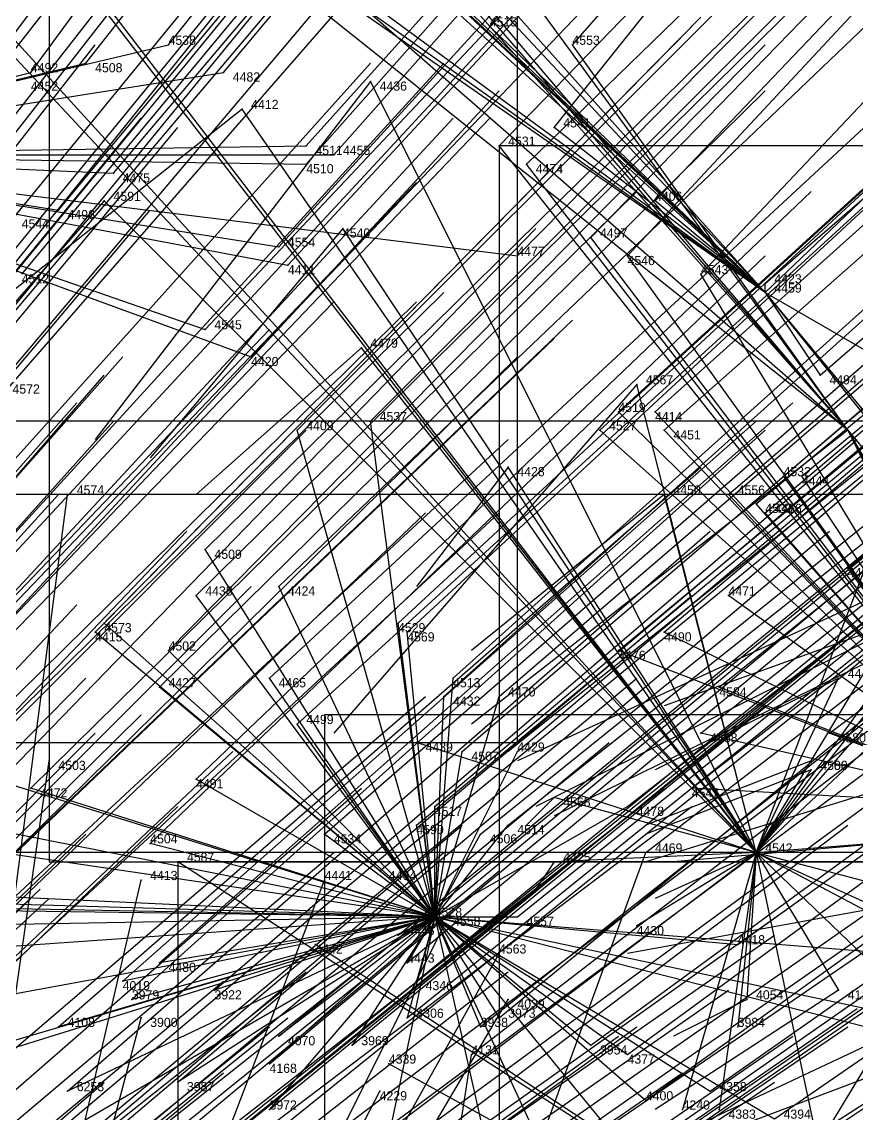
# Model space of a CAD drawing. Extents: x -0.5 to 0.59, y -0.5 to 0.59.
# Drawn here: x 0.276 to 0.367, y 0.2415 to 0.3605 of the extents above; entities that cross this region are included whole.
import ezdxf

# ---------------------------------------------------------------- set-up
doc = ezdxf.new("R2010")
doc.units = 0
for name, color, linetype in [('Clients', 3, 'CONTINUOUS'), ('Facilities', 3, 'CONTINUOUS'), ('Facilities_lines', 3, 'CONTINUOUS'), ('Min_max_boxes', 1, 'CONTINUOUS'), ('Normals', 1, 'CONTINUOUS'), ('Source_points', 5, 'CONTINUOUS'), ('Text', 3, 'CONTINUOUS')]:
    doc.layers.add(name, color=color, linetype=linetype)

msp = doc.modelspace()

# ---------------------------------------------------------------- linework, layer by layer
at = {"layer": 'Clients', "color": 5}
for p in [(0.327, 0.36, -1.25), (0.292, 0.358, -1.155), (0.336, 0.358, -1.227), (0.283, 0.356, -1.136), (0.277, 0.355, -1.126), (0.298, 0.355, -1.159), (0.314, 0.354, -1.25), (0.3, 0.351, -1.25), (0.334, 0.349, -1.25), (0.307, 0.347, -1.158), (0.328, 0.347, -1.195), (0.31, 0.346, -1.162), (0.286, 0.344, -1.119), (0.307, 0.345, -1.153), (0.331, 0.345, -1.195), (0.285, 0.341, -1.25), (0.345, 0.341, -1.25), (0.28, 0.34, -1.102), (0.311, 0.338, -1.25), (0.338, 0.337, -1.194), (0.304, 0.336, -1.134), (0.33, 0.335, -1.176), (0.342, 0.335, -1.196), (0.305, 0.334, -1.13), (0.35, 0.333, -1.208), (0.357, 0.332, -1.25), (0.296, 0.327, -1.104), (0.313, 0.325, -1.25), (0.301, 0.324, -1.105), (0.363, 0.322, -1.25), (0.343, 0.321, -1.25), (0.341, 0.318, -1.165), (0.345, 0.318, -1.172), (0.314, 0.317, -1.116), (0.306, 0.316, -1.101), (0.339, 0.316, -1.16), (0.346, 0.316, -1.171), (0.329, 0.312, -1.25), (0.359, 0.311, -1.188), (0.361, 0.311, -1.191), (0.281, 0.309, -1.25), (0.346, 0.309, -1.25), (0.353, 0.309, -1.174), (0.356, 0.308, -1.177), (0.357, 0.307, -1.178), (0.296, 0.303, -1.059), (0.366, 0.301, -1.184), (0.304, 0.299, -1.066), (0.295, 0.298, -1.049), (0.353, 0.298, -1.156), (0.284, 0.294, -1.022), (0.285, 0.295, -1.025), (0.317, 0.295, -1.082), (0.318, 0.294, -1.081), (0.346, 0.294, -1.135), (0.292, 0.292, -1.032), (0.341, 0.292, -1.121), (0.291, 0.288, -1.024), (0.303, 0.289, -1.046), (0.323, 0.289, -1.083), (0.352, 0.288, -1.136), (0.365, 0.289, -1.25), (0.322, 0.287, -1.078), (0.328, 0.287, -1.091), (0.306, 0.284, -1.045), (0.35, 0.283, -1.126), (0.364, 0.283, -1.153), (0.319, 0.282, -1.25), (0.324, 0.281, -1.071), (0.33, 0.281, -1.084), (0.279, 0.28, -1.25), (0.362, 0.28, -1.25), (0.362, 0.279, -1.25), (0.295, 0.278, -1.012), (0.277, 0.277, -0.979), (0.349, 0.277, -1.113), (0.321, 0.275, -1.055), (0.334, 0.276, -1.25), (0.342, 0.275, -1.097), (0.319, 0.273, -1.049), (0.329, 0.273, -1.069), (0.309, 0.272, -1.029), (0.326, 0.272, -1.061), (0.29, 0.271, -0.992), (0.293, 0.269, -1.25), (0.334, 0.269, -1.25), (0.344, 0.27, -1.094), (0.315, 0.268, -1.033), (0.289, 0.267, -1.25), (0.309, 0.267, -1.25), (0.33, 0.263, -1.055), (0.322, 0.262, -1.25), (0.343, 0.262, -1.25), (0.317, 0.261, -1.028), (0.308, 0.26, -1.25), (0.354, 0.26, -1.099), (0.328, 0.259, -1.25), (0.291, 0.258, -0.972), (0.318, 0.258, -1.024), (0.287, 0.256, -0.961), (0.319, 0.256, -1.022), (0.297, 0.255, -0.978), (0.365, 0.255, -1.25), (0.288, 0.254, -0.96), (0.329, 0.254, -1.25), (0.355, 0.254, -1.25), (0.289, 0.252, -1.25), (0.318, 0.252, -1.015), (0.328, 0.252, -1.035), (0.28, 0.251, -0.941), (0.304, 0.25, -0.984), (0.326, 0.251, -1.028), (0.354, 0.251, -1.25), (0.312, 0.249, -0.999), (0.338, 0.249, -1.05), (0.325, 0.248, -1.022), (0.342, 0.248, -1.055), (0.303, 0.247, -0.977), (0.316, 0.247, -1.25), (0.281, 0.244, -0.931), (0.293, 0.245, -0.955), (0.315, 0.244, -1.25), (0.351, 0.244, -1.07), (0.344, 0.243, -1.053), (0.303, 0.242, -0.97), (0.348, 0.242, -1.25), (0.352, 0.242, -1.25)]:
    msp.add_point(p, dxfattribs=at)
at = {"layer": 'Facilities', "color": 3}
for p in [(0.357, 0.331, -1.218), (0.366, 0.316, -1.25), (0.356, 0.27, -1.25), (0.321, 0.263, -1.037)]:
    msp.add_point(p, dxfattribs=at)
at = {"layer": 'Facilities_lines', "color": 3}
for p, q in [((0.366, 0.316, -1.25), (0.256, 0.412, -1.25)), ((0.366, 0.316, -1.25), (0.288, 0.404, -1.241)), ((0.357, 0.331, -1.218), (0.28, 0.403, -1.25)), ((0.357, 0.331, -1.218), (0.279, 0.402, -1.223)), ((0.356, 0.27, -1.25), (0.241, 0.396, -1.25)), ((0.356, 0.27, -1.25), (0.261, 0.394, -1.25)), ((0.366, 0.316, -1.25), (0.272, 0.391, -1.25)), ((0.356, 0.27, -1.25), (0.246, 0.388, -1.25)), ((0.357, 0.331, -1.218), (0.297, 0.388, -1.25)), ((0.357, 0.331, -1.218), (0.307, 0.378, -1.217)), ((0.357, 0.331, -1.218), (0.315, 0.378, -1.25)), ((0.357, 0.331, -1.218), (0.308, 0.377, -1.25)), ((0.357, 0.331, -1.218), (0.295, 0.375, -1.193)), ((0.366, 0.316, -1.25), (0.314, 0.376, -1.224)), ((0.357, 0.331, -1.218), (0.298, 0.372, -1.25)), ((0.366, 0.316, -1.25), (0.321, 0.369, -1.223)), ((0.366, 0.316, -1.25), (0.328, 0.368, -1.233)), ((0.356, 0.27, -1.25), (0.281, 0.367, -1.25)), ((0.357, 0.331, -1.218), (0.312, 0.364, -1.198)), ((0.357, 0.331, -1.218), (0.328, 0.362, -1.25)), ((0.357, 0.331, -1.218), (0.327, 0.36, -1.25)), ((0.241, 0.346, -1.054), (0.292, 0.358, -1.155)), ((0.366, 0.316, -1.25), (0.336, 0.358, -1.227)), ((0.241, 0.346, -1.054), (0.283, 0.356, -1.136)), ((0.241, 0.346, -1.054), (0.298, 0.355, -1.159)), ((0.241, 0.346, -1.054), (0.277, 0.355, -1.126)), ((0.356, 0.27, -1.25), (0.314, 0.354, -1.25)), ((0.356, 0.27, -1.25), (0.3, 0.351, -1.25)), ((0.357, 0.331, -1.218), (0.334, 0.349, -1.25)), ((0.241, 0.346, -1.054), (0.307, 0.347, -1.158)), ((0.385, 0.275, -1.183), (0.328, 0.347, -1.195)), ((0.241, 0.346, -1.054), (0.305, 0.334, -1.13)), ((0.241, 0.346, -1.054), (0.301, 0.324, -1.105)), ((0.241, 0.346, -1.054), (0.31, 0.346, -1.162)), ((0.241, 0.346, -1.054), (0.286, 0.344, -1.119)), ((0.241, 0.346, -1.054), (0.33, 0.335, -1.176)), ((0.241, 0.346, -1.054), (0.28, 0.34, -1.102)), ((0.241, 0.346, -1.054), (0.307, 0.345, -1.153)), ((0.241, 0.346, -1.054), (0.296, 0.327, -1.104)), ((0.241, 0.346, -1.054), (0.304, 0.336, -1.134)), ((0.385, 0.275, -1.183), (0.331, 0.345, -1.195)), ((0.356, 0.27, -1.25), (0.285, 0.341, -1.25)), ((0.357, 0.331, -1.218), (0.345, 0.341, -1.25)), ((0.356, 0.27, -1.25), (0.311, 0.338, -1.25)), ((0.385, 0.275, -1.183), (0.338, 0.337, -1.194)), ((0.385, 0.275, -1.183), (0.342, 0.335, -1.196)), ((0.385, 0.275, -1.183), (0.35, 0.333, -1.208)), ((0.357, 0.331, -1.218), (0.357, 0.332, -1.25)), ((0.357, 0.331, -1.218), (0.383, 0.316, -1.243)), ((0.357, 0.331, -1.218), (0.363, 0.322, -1.25)), ((0.357, 0.331, -1.218), (0.407, 0.269, -1.22)), ((0.357, 0.331, -1.218), (0.406, 0.272, -1.221)), ((0.356, 0.27, -1.25), (0.313, 0.325, -1.25)), ((0.356, 0.27, -1.25), (0.343, 0.321, -1.25)), ((0.385, 0.275, -1.183), (0.341, 0.318, -1.165)), ((0.385, 0.275, -1.183), (0.345, 0.318, -1.172)), ((0.321, 0.263, -1.037), (0.314, 0.317, -1.116)), ((0.356, 0.27, -1.25), (0.374, 0.317, -1.25)), ((0.321, 0.263, -1.037), (0.306, 0.316, -1.101)), ((0.385, 0.275, -1.183), (0.339, 0.316, -1.16)), ((0.385, 0.275, -1.183), (0.346, 0.316, -1.171)), ((0.366, 0.316, -1.25), (0.442, 0.224, -1.238)), ((0.366, 0.316, -1.25), (0.432, 0.183, -1.25)), ((0.366, 0.316, -1.25), (0.437, 0.193, -1.25)), ((0.366, 0.316, -1.25), (0.437, 0.183, -1.25)), ((0.356, 0.27, -1.25), (0.39, 0.313, -1.25)), ((0.356, 0.27, -1.25), (0.329, 0.312, -1.25)), ((0.385, 0.275, -1.183), (0.359, 0.311, -1.188)), ((0.385, 0.275, -1.183), (0.361, 0.311, -1.191)), ((0.258, 0.134, -1.25), (0.281, 0.309, -1.25)), ((0.356, 0.27, -1.25), (0.346, 0.309, -1.25)), ((0.385, 0.275, -1.183), (0.353, 0.309, -1.174)), ((0.385, 0.275, -1.183), (0.356, 0.308, -1.177)), ((0.385, 0.275, -1.183), (0.357, 0.307, -1.178)), ((0.321, 0.263, -1.037), (0.296, 0.303, -1.059)), ((0.356, 0.27, -1.25), (0.38, 0.303, -1.25)), ((0.356, 0.27, -1.25), (0.389, 0.301, -1.25)), ((0.356, 0.27, -1.25), (0.382, 0.3, -1.25)), ((0.385, 0.275, -1.183), (0.366, 0.301, -1.184)), ((0.321, 0.263, -1.037), (0.304, 0.299, -1.066)), ((0.321, 0.263, -1.037), (0.295, 0.298, -1.049)), ((0.385, 0.275, -1.183), (0.353, 0.298, -1.156)), ((0.321, 0.263, -1.037), (0.284, 0.294, -1.022)), ((0.321, 0.263, -1.037), (0.285, 0.295, -1.025)), ((0.321, 0.263, -1.037), (0.317, 0.295, -1.082)), ((0.321, 0.263, -1.037), (0.318, 0.294, -1.081)), ((0.385, 0.275, -1.183), (0.346, 0.294, -1.135)), ((0.356, 0.27, -1.25), (0.371, 0.295, -1.25)), ((0.321, 0.263, -1.037), (0.292, 0.292, -1.032)), ((0.385, 0.275, -1.183), (0.341, 0.292, -1.121)), ((0.321, 0.263, -1.037), (0.291, 0.288, -1.024)), ((0.321, 0.263, -1.037), (0.303, 0.289, -1.046)), ((0.321, 0.263, -1.037), (0.323, 0.289, -1.083)), ((0.385, 0.275, -1.183), (0.352, 0.288, -1.136)), ((0.356, 0.27, -1.25), (0.365, 0.289, -1.25)), ((0.321, 0.263, -1.037), (0.322, 0.287, -1.078)), ((0.321, 0.263, -1.037), (0.328, 0.287, -1.091)), ((0.321, 0.263, -1.037), (0.306, 0.284, -1.045)), ((0.385, 0.275, -1.183), (0.35, 0.283, -1.126)), ((0.385, 0.275, -1.183), (0.364, 0.283, -1.153)), ((0.321, 0.263, -1.037), (0.26, 0.282, -0.959)), ((0.356, 0.27, -1.25), (0.319, 0.282, -1.25)), ((0.321, 0.263, -1.037), (0.33, 0.281, -1.084)), ((0.321, 0.263, -1.037), (0.324, 0.281, -1.071)), ((0.258, 0.134, -1.25), (0.279, 0.28, -1.25)), ((0.356, 0.27, -1.25), (0.362, 0.28, -1.25)), ((0.356, 0.27, -1.25), (0.362, 0.279, -1.25)), ((0.321, 0.263, -1.037), (0.295, 0.278, -1.012)), ((0.321, 0.263, -1.037), (0.277, 0.277, -0.979)), ((0.385, 0.275, -1.183), (0.349, 0.277, -1.113)), ((0.321, 0.263, -1.037), (0.255, 0.276, -0.939)), ((0.321, 0.263, -1.037), (0.342, 0.275, -1.097)), ((0.321, 0.263, -1.037), (0.321, 0.275, -1.055)), ((0.356, 0.27, -1.25), (0.334, 0.276, -1.25)), ((0.385, 0.275, -1.183), (0.353, 0.222, -1.042)), ((0.321, 0.263, -1.037), (0.319, 0.273, -1.049)), ((0.321, 0.263, -1.037), (0.329, 0.273, -1.069)), ((0.321, 0.263, -1.037), (0.309, 0.272, -1.029)), ((0.321, 0.263, -1.037), (0.326, 0.272, -1.061)), ((0.356, 0.27, -1.25), (0.381, 0.272, -1.25)), ((0.321, 0.263, -1.037), (0.267, 0.271, -0.952)), ((0.321, 0.263, -1.037), (0.29, 0.271, -0.992)), ((0.392, 0.205, -1.25), (0.293, 0.269, -1.25)), ((0.317, 0.196, -0.932), (0.344, 0.27, -1.094)), ((0.356, 0.27, -1.25), (0.334, 0.269, -1.25)), ((0.356, 0.27, -1.25), (0.343, 0.262, -1.25)), ((0.356, 0.27, -1.25), (0.348, 0.242, -1.25)), ((0.356, 0.27, -1.25), (0.352, 0.242, -1.25)), ((0.356, 0.27, -1.25), (0.354, 0.251, -1.25)), ((0.356, 0.27, -1.25), (0.355, 0.254, -1.25)), ((0.356, 0.27, -1.25), (0.375, 0.18, -1.25)), ((0.356, 0.27, -1.25), (0.388, 0.253, -1.25)), ((0.356, 0.27, -1.25), (0.365, 0.255, -1.25)), ((0.356, 0.27, -1.25), (0.381, 0.246, -1.25)), ((0.356, 0.27, -1.25), (0.402, 0.249, -1.25)), ((0.356, 0.27, -1.25), (0.375, 0.265, -1.25)), ((0.321, 0.263, -1.037), (0.315, 0.268, -1.033)), ((0.258, 0.134, -1.25), (0.289, 0.267, -1.25)), ((0.258, 0.134, -1.25), (0.309, 0.267, -1.25)), ((0.321, 0.263, -1.037), (0.256, 0.266, -0.923)), ((0.321, 0.263, -1.037), (0.253, 0.265, -0.916)), ((0.321, 0.263, -1.037), (0.246, 0.264, -0.901)), ((0.321, 0.263, -1.037), (0.253, 0.243, -0.878)), ((0.321, 0.263, -1.037), (0.26, 0.244, -0.892)), ((0.321, 0.263, -1.037), (0.261, 0.252, -0.907)), ((0.321, 0.263, -1.037), (0.264, 0.259, -0.925)), ((0.321, 0.263, -1.037), (0.267, 0.262, -0.934)), ((0.321, 0.263, -1.037), (0.269, 0.264, -0.941)), ((0.321, 0.263, -1.037), (0.278, 0.238, -0.916)), ((0.321, 0.263, -1.037), (0.28, 0.251, -0.941)), ((0.321, 0.263, -1.037), (0.281, 0.244, -0.931)), ((0.321, 0.263, -1.037), (0.287, 0.256, -0.961)), ((0.321, 0.263, -1.037), (0.288, 0.254, -0.96)), ((0.321, 0.263, -1.037), (0.291, 0.258, -0.972)), ((0.321, 0.263, -1.037), (0.293, 0.245, -0.955)), ((0.321, 0.263, -1.037), (0.297, 0.255, -0.978)), ((0.321, 0.263, -1.037), (0.303, 0.242, -0.97)), ((0.321, 0.263, -1.037), (0.303, 0.247, -0.977)), ((0.321, 0.263, -1.037), (0.304, 0.25, -0.984)), ((0.321, 0.263, -1.037), (0.312, 0.249, -0.999)), ((0.321, 0.263, -1.037), (0.313, 0.225, -0.962)), ((0.321, 0.263, -1.037), (0.317, 0.261, -1.028)), ((0.321, 0.263, -1.037), (0.318, 0.252, -1.015)), ((0.321, 0.263, -1.037), (0.318, 0.258, -1.024)), ((0.321, 0.263, -1.037), (0.319, 0.256, -1.022)), ((0.321, 0.263, -1.037), (0.348, 0.23, -1.043)), ((0.321, 0.263, -1.037), (0.326, 0.251, -1.028)), ((0.321, 0.263, -1.037), (0.328, 0.232, -1.003)), ((0.321, 0.263, -1.037), (0.34, 0.222, -1.016)), ((0.321, 0.263, -1.037), (0.338, 0.249, -1.05)), ((0.321, 0.263, -1.037), (0.328, 0.252, -1.035)), ((0.321, 0.263, -1.037), (0.368, 0.253, -1.116)), ((0.321, 0.263, -1.037), (0.368, 0.251, -1.113)), ((0.321, 0.263, -1.037), (0.351, 0.244, -1.07)), ((0.321, 0.263, -1.037), (0.342, 0.248, -1.055)), ((0.321, 0.263, -1.037), (0.358, 0.241, -1.08)), ((0.321, 0.263, -1.037), (0.344, 0.243, -1.053)), ((0.321, 0.263, -1.037), (0.354, 0.26, -1.099)), ((0.321, 0.263, -1.037), (0.33, 0.263, -1.055)), ((0.321, 0.263, -1.037), (0.371, 0.259, -1.132)), ((0.258, 0.134, -1.25), (0.322, 0.262, -1.25)), ((0.392, 0.205, -1.25), (0.308, 0.26, -1.25)), ((0.258, 0.134, -1.25), (0.328, 0.259, -1.25)), ((0.258, 0.134, -1.25), (0.329, 0.254, -1.25)), ((0.258, 0.134, -1.25), (0.289, 0.252, -1.25)), ((0.317, 0.196, -0.932), (0.325, 0.248, -1.022)), ((0.392, 0.205, -1.25), (0.316, 0.247, -1.25)), ((0.258, 0.134, -1.25), (0.315, 0.244, -1.25))]:
    msp.add_line(p, q, dxfattribs=at)
at = {"layer": 'Min_max_boxes', "color": 1}
for p, q in [((0.279, 0.403, -1.25), (0.279, 0.269, -1.25)), ((0.279, 0.403, -1.193), (0.279, 0.269, -1.193)), ((0.33, 0.282, -1.18), (0.33, 0.4, -1.18)), ((0.33, 0.282, -0.929), (0.33, 0.4, -0.929)), ((0.421, 0.347, -1.243), (0.328, 0.347, -1.243)), ((0.328, 0.347, -1.243), (0.328, 0.222, -1.243)), ((0.421, 0.347, -1.042), (0.328, 0.347, -1.042)), ((0.328, 0.347, -1.042), (0.328, 0.222, -1.042)), ((0.328, 0.347, -1.243), (0.328, 0.347, -1.042)), ((0.371, 0.317, -1.132), (0.246, 0.317, -1.132)), ((0.371, 0.317, -0.878), (0.246, 0.317, -0.878)), ((0.377, 0.309, -1.25), (0.161, 0.309, -1.25)), ((0.377, 0.309, -1.25), (0.161, 0.309, -1.25)), ((0.478, 0.285, -1.25), (0.309, 0.285, -1.25)), ((0.309, 0.285, -1.25), (0.309, -0.116, -1.25)), ((0.478, 0.285, -1.25), (0.309, 0.285, -1.25)), ((0.309, 0.285, -1.25), (0.309, -0.116, -1.25)), ((0.309, 0.285, -1.25), (0.309, 0.285, -1.25)), ((0.188, 0.282, -1.18), (0.33, 0.282, -1.18)), ((0.188, 0.282, -0.929), (0.33, 0.282, -0.929)), ((0.33, 0.282, -1.18), (0.33, 0.282, -0.929)), ((0.394, 0.27, -1.108), (0.266, 0.27, -1.108)), ((0.394, 0.27, -0.826), (0.266, 0.27, -0.826)), ((0.279, 0.269, -1.25), (0.407, 0.269, -1.25)), ((0.279, 0.269, -1.193), (0.407, 0.269, -1.193)), ((0.279, 0.269, -1.25), (0.279, 0.269, -1.193)), ((0.475, 0.269, -1.25), (0.293, 0.269, -1.25)), ((0.293, 0.269, -1.25), (0.293, 0.121, -1.25)), ((0.475, 0.269, -1.25), (0.293, 0.269, -1.25)), ((0.293, 0.269, -1.25), (0.293, 0.121, -1.25)), ((0.293, 0.269, -1.25), (0.293, 0.269, -1.25))]:
    msp.add_line(p, q, dxfattribs=at)
at = {"layer": 'Normals', "color": 1}
for p, q in [((0.327, 0.36, -1.25), (0.381, 0.433, -1.292)), ((0.336, 0.358, -1.227), (0.402, 0.433, -1.224)), ((0.292, 0.358, -1.155), (0.35, 0.431, -1.119)), ((0.277, 0.355, -1.126), (0.332, 0.43, -1.089)), ((0.283, 0.356, -1.136), (0.34, 0.429, -1.1)), ((0.298, 0.355, -1.159), (0.358, 0.427, -1.123)), ((0.328, 0.347, -1.195), (0.397, 0.418, -1.178)), ((0.307, 0.347, -1.158), (0.369, 0.416, -1.121)), ((0.31, 0.346, -1.162), (0.372, 0.416, -1.125)), ((0.286, 0.344, -1.119), (0.346, 0.415, -1.082)), ((0.307, 0.345, -1.153), (0.368, 0.414, -1.117)), ((0.331, 0.345, -1.195), (0.402, 0.414, -1.179)), ((0.334, 0.349, -1.25), (0.386, 0.414, -1.306)), ((0.28, 0.34, -1.102), (0.339, 0.411, -1.064)), ((0.275, 0.339, -1.091), (0.333, 0.41, -1.052)), ((0.338, 0.337, -1.194), (0.407, 0.408, -1.176)), ((0.342, 0.335, -1.196), (0.409, 0.407, -1.178)), ((0.345, 0.341, -1.25), (0.408, 0.407, -1.292)), ((0.304, 0.336, -1.134), (0.367, 0.405, -1.097)), ((0.35, 0.333, -1.208), (0.418, 0.405, -1.192)), ((0.276, 0.333, -1.081), (0.335, 0.404, -1.043)), ((0.33, 0.335, -1.176), (0.397, 0.403, -1.146)), ((0.253, 0.329, -1.037), (0.31, 0.402, -1)), ((0.305, 0.334, -1.13), (0.368, 0.402, -1.093)), ((0.357, 0.331, -1.218), (0.429, 0.4, -1.208)), ((0.264, 0.322, -1.041), (0.323, 0.394, -1.004)), ((0.296, 0.327, -1.104), (0.36, 0.395, -1.067)), ((0.25, 0.318, -1.011), (0.307, 0.391, -0.974)), ((0.263, 0.319, -1.034), (0.321, 0.391, -0.997)), ((0.301, 0.324, -1.105), (0.365, 0.391, -1.067)), ((0.357, 0.332, -1.25), (0.425, 0.391, -1.294)), ((0.274, 0.32, -1.053), (0.335, 0.39, -1.016)), ((0.25, 0.316, -1.007), (0.307, 0.389, -0.97)), ((0.26, 0.311, -1.013), (0.319, 0.383, -0.977)), ((0.306, 0.316, -1.101), (0.372, 0.382, -1.065)), ((0.314, 0.317, -1.116), (0.38, 0.383, -1.079)), ((0.341, 0.318, -1.165), (0.409, 0.38, -1.127)), ((0.345, 0.318, -1.172), (0.414, 0.38, -1.134)), ((0.339, 0.316, -1.16), (0.408, 0.379, -1.122)), ((0.346, 0.316, -1.171), (0.415, 0.377, -1.133)), ((0.26, 0.305, -1.001), (0.32, 0.376, -0.964)), ((0.359, 0.311, -1.188), (0.433, 0.374, -1.163)), ((0.361, 0.311, -1.191), (0.435, 0.373, -1.166)), ((0.353, 0.309, -1.174), (0.424, 0.37, -1.137)), ((0.296, 0.303, -1.059), (0.362, 0.368, -1.021)), ((0.363, 0.322, -1.25), (0.416, 0.368, -1.321)), ((0.244, 0.295, -0.958), (0.303, 0.367, -0.921)), ((0.281, 0.367, -1.25), (0.26, 0.339, -1.156)), ((0.356, 0.308, -1.177), (0.427, 0.367, -1.14)), ((0.357, 0.307, -1.178), (0.428, 0.367, -1.14)), ((0.27, 0.297, -1.004), (0.333, 0.365, -0.966)), ((0.244, 0.292, -0.951), (0.304, 0.363, -0.914)), ((0.295, 0.298, -1.049), (0.361, 0.363, -1.011)), ((0.304, 0.299, -1.066), (0.371, 0.363, -1.029)), ((0.285, 0.295, -1.025), (0.35, 0.361, -0.988)), ((0.284, 0.294, -1.022), (0.349, 0.36, -0.984)), ((0.353, 0.298, -1.156), (0.424, 0.359, -1.119)), ((0.366, 0.301, -1.184), (0.439, 0.359, -1.15)), ((0.227, 0.285, -0.91), (0.284, 0.358, -0.873)), ((0.292, 0.292, -1.032), (0.357, 0.358, -0.995)), ((0.317, 0.295, -1.082), (0.385, 0.358, -1.045)), ((0.318, 0.294, -1.081), (0.386, 0.357, -1.045)), ((0.252, 0.287, -0.954), (0.314, 0.356, -0.918)), ((0.259, 0.287, -0.967), (0.322, 0.356, -0.93)), ((0.314, 0.354, -1.25), (0.284, 0.315, -1.163)), ((0.346, 0.294, -1.135), (0.417, 0.354, -1.097)), ((0.265, 0.285, -0.973), (0.328, 0.353, -0.936)), ((0.291, 0.288, -1.024), (0.357, 0.353, -0.987)), ((0.303, 0.289, -1.046), (0.371, 0.352, -1.009)), ((0.23, 0.278, -0.903), (0.289, 0.35, -0.866)), ((0.26, 0.282, -0.959), (0.323, 0.35, -0.922)), ((0.262, 0.282, -0.964), (0.327, 0.35, -0.927)), ((0.3, 0.351, -1.25), (0.271, 0.328, -1.157)), ((0.323, 0.289, -1.083), (0.392, 0.351, -1.047)), ((0.341, 0.292, -1.121), (0.412, 0.351, -1.084)), ((0.234, 0.278, -0.908), (0.293, 0.349, -0.871)), ((0.322, 0.287, -1.078), (0.391, 0.349, -1.041)), ((0.328, 0.287, -1.091), (0.399, 0.348, -1.054)), ((0.306, 0.284, -1.045), (0.375, 0.347, -1.007)), ((0.352, 0.288, -1.136), (0.424, 0.346, -1.099)), ((0.255, 0.276, -0.939), (0.319, 0.343, -0.902)), ((0.277, 0.277, -0.979), (0.343, 0.342, -0.942)), ((0.295, 0.278, -1.012), (0.362, 0.342, -0.975)), ((0.285, 0.341, -1.25), (0.27, 0.324, -1.153)), ((0.324, 0.281, -1.071), (0.394, 0.341, -1.035)), ((0.33, 0.281, -1.084), (0.401, 0.341, -1.048)), ((0.35, 0.283, -1.126), (0.423, 0.341, -1.088)), ((0.23, 0.269, -0.884), (0.29, 0.34, -0.848)), ((0.267, 0.271, -0.952), (0.332, 0.338, -0.915)), ((0.311, 0.338, -1.25), (0.29, 0.313, -1.155)), ((0.364, 0.283, -1.153), (0.438, 0.339, -1.116)), ((0.29, 0.271, -0.992), (0.357, 0.335, -0.955)), ((0.321, 0.275, -1.055), (0.391, 0.334, -1.018)), ((0.349, 0.277, -1.113), (0.422, 0.334, -1.076)), ((0.309, 0.272, -1.029), (0.379, 0.333, -0.992)), ((0.256, 0.266, -0.923), (0.322, 0.331, -0.885)), ((0.319, 0.273, -1.049), (0.39, 0.332, -1.011)), ((0.329, 0.273, -1.069), (0.402, 0.331, -1.032)), ((0.342, 0.275, -1.097), (0.415, 0.332, -1.06)), ((0.246, 0.264, -0.901), (0.31, 0.33, -0.863)), ((0.253, 0.265, -0.916), (0.319, 0.33, -0.878)), ((0.326, 0.272, -1.061), (0.398, 0.33, -1.024)), ((0.269, 0.264, -0.941), (0.336, 0.328, -0.904)), ((0.239, 0.26, -0.883), (0.303, 0.327, -0.845)), ((0.315, 0.268, -1.033), (0.387, 0.327, -0.996)), ((0.344, 0.27, -1.094), (0.418, 0.327, -1.057)), ((0.267, 0.262, -0.934), (0.334, 0.326, -0.897)), ((0.313, 0.325, -1.25), (0.295, 0.309, -1.153)), ((0.226, 0.255, -0.852), (0.287, 0.324, -0.814)), ((0.264, 0.259, -0.925), (0.33, 0.324, -0.887)), ((0.224, 0.252, -0.843), (0.285, 0.322, -0.806)), ((0.321, 0.263, -1.037), (0.392, 0.322, -1)), ((0.343, 0.321, -1.25), (0.31, 0.283, -1.164)), ((0.33, 0.263, -1.055), (0.402, 0.321, -1.017)), ((0.221, 0.25, -0.833), (0.282, 0.319, -0.796)), ((0.291, 0.258, -0.972), (0.36, 0.319, -0.934)), ((0.317, 0.261, -1.028), (0.389, 0.32, -0.99)), ((0.224, 0.248, -0.835), (0.286, 0.317, -0.798)), ((0.287, 0.256, -0.961), (0.356, 0.317, -0.923)), ((0.318, 0.258, -1.024), (0.389, 0.317, -0.986)), ((0.374, 0.317, -1.25), (0.329, 0.281, -1.169)), ((0.242, 0.251, -0.871), (0.307, 0.316, -0.833)), ((0.288, 0.254, -0.96), (0.357, 0.316, -0.922)), ((0.366, 0.316, -1.25), (0.325, 0.284, -1.165)), ((0.261, 0.252, -0.907), (0.329, 0.315, -0.869)), ((0.297, 0.255, -0.978), (0.367, 0.315, -0.94)), ((0.319, 0.256, -1.022), (0.391, 0.315, -0.985)), ((0.354, 0.26, -1.099), (0.429, 0.314, -1.061)), ((0.28, 0.251, -0.941), (0.35, 0.312, -0.903)), ((0.329, 0.312, -1.25), (0.319, 0.299, -1.151)), ((0.318, 0.252, -1.015), (0.391, 0.311, -0.978)), ((0.328, 0.252, -1.035), (0.4, 0.311, -0.998)), ((0.217, 0.24, -0.81), (0.28, 0.309, -0.773)), ((0.281, 0.309, -1.25), (0.281, 0.309, -1.15)), ((0.304, 0.25, -0.984), (0.376, 0.309, -0.946)), ((0.346, 0.309, -1.25), (0.325, 0.292, -1.154)), ((0.326, 0.251, -1.028), (0.399, 0.309, -0.991)), ((0.312, 0.249, -0.999), (0.384, 0.308, -0.962)), ((0.253, 0.243, -0.878), (0.32, 0.307, -0.84)), ((0.26, 0.244, -0.892), (0.328, 0.307, -0.854)), ((0.303, 0.247, -0.977), (0.374, 0.306, -0.939)), ((0.23, 0.238, -0.827), (0.294, 0.305, -0.79)), ((0.281, 0.244, -0.931), (0.351, 0.305, -0.894)), ((0.293, 0.245, -0.955), (0.364, 0.305, -0.918)), ((0.325, 0.248, -1.022), (0.399, 0.305, -0.985)), ((0.338, 0.249, -1.05), (0.413, 0.304, -1.013)), ((0.38, 0.303, -1.25), (0.33, 0.28, -1.167)), ((0.342, 0.248, -1.055), (0.417, 0.303, -1.018)), ((0.303, 0.242, -0.97), (0.375, 0.301, -0.932)), ((0.382, 0.3, -1.25), (0.332, 0.275, -1.167)), ((0.389, 0.301, -1.25), (0.334, 0.274, -1.171)), ((0.235, 0.233, -0.828), (0.301, 0.299, -0.792)), ((0.278, 0.238, -0.916), (0.349, 0.298, -0.878)), ((0.351, 0.244, -1.07), (0.428, 0.298, -1.033)), ((0.218, 0.229, -0.79), (0.282, 0.297, -0.754)), ((0.298, 0.239, -0.955), (0.37, 0.297, -0.917)), ((0.303, 0.239, -0.964), (0.375, 0.297, -0.927)), ((0.344, 0.243, -1.053), (0.419, 0.297, -1.016)), ((0.311, 0.24, -0.982), (0.385, 0.296, -0.945)), ((0.371, 0.295, -1.25), (0.346, 0.286, -1.154)), ((0.358, 0.241, -1.08), (0.435, 0.294, -1.043)), ((0.218, 0.223, -0.78), (0.283, 0.289, -0.743)), ((0.272, 0.23, -0.889), (0.343, 0.289, -0.853)), ((0.365, 0.289, -1.25), (0.345, 0.279, -1.153)), ((0.25, 0.227, -0.844), (0.32, 0.287, -0.807)), ((0.305, 0.232, -0.958), (0.379, 0.287, -0.921)), ((0.285, 0.228, -0.912), (0.357, 0.286, -0.874)), ((0.223, 0.22, -0.782), (0.289, 0.285, -0.746)), ((0.396, 0.285, -1.25), (0.344, 0.269, -1.166)), ((0.328, 0.232, -1.003), (0.404, 0.284, -0.965)), ((0.219, 0.218, -0.771), (0.284, 0.283, -0.734)), ((0.231, 0.217, -0.794), (0.299, 0.281, -0.757)), ((0.269, 0.223, -0.873), (0.34, 0.282, -0.835)), ((0.301, 0.226, -0.941), (0.376, 0.281, -0.904)), ((0.319, 0.282, -1.25), (0.319, 0.282, -1.15)), ((0.279, 0.28, -1.25), (0.279, 0.28, -1.15)), ((0.362, 0.28, -1.25), (0.344, 0.273, -1.152)), ((0.348, 0.23, -1.043), (0.426, 0.28, -1.005)), ((0.362, 0.279, -1.25), (0.344, 0.272, -1.152)), ((0.313, 0.225, -0.962), (0.389, 0.278, -0.925)), ((0.243, 0.216, -0.812), (0.313, 0.277, -0.776)), ((0.273, 0.22, -0.876), (0.346, 0.277, -0.839)), ((0.226, 0.211, -0.772), (0.293, 0.275, -0.735)), ((0.275, 0.219, -0.879), (0.349, 0.275, -0.843)), ((0.334, 0.276, -1.25), (0.331, 0.273, -1.15)), ((0.253, 0.213, -0.827), (0.324, 0.273, -0.79)), ((0.292, 0.217, -0.909), (0.366, 0.273, -0.872)), ((0.216, 0.208, -0.751), (0.283, 0.272, -0.714)), ((0.381, 0.272, -1.25), (0.347, 0.269, -1.156)), ((0.239, 0.21, -0.796), (0.31, 0.27, -0.76)), ((0.251, 0.21, -0.817), (0.322, 0.27, -0.78)), ((0.265, 0.212, -0.848), (0.337, 0.27, -0.811)), ((0.282, 0.214, -0.885), (0.356, 0.27, -0.848)), ((0.293, 0.269, -1.25), (0.293, 0.269, -1.15)), ((0.334, 0.269, -1.25), (0.332, 0.266, -1.15)), ((0.356, 0.27, -1.25), (0.345, 0.265, -1.151)), ((0.257, 0.209, -0.828), (0.328, 0.268, -0.79)), ((0.313, 0.215, -0.95), (0.39, 0.268, -0.913)), ((0.289, 0.267, -1.25), (0.289, 0.267, -1.15)), ((0.309, 0.267, -1.25), (0.309, 0.267, -1.15)), ((0.312, 0.215, -0.946), (0.388, 0.267, -0.91)), ((0.21, 0.202, -0.729), (0.278, 0.266, -0.691)), ((0.21, 0.201, -0.726), (0.277, 0.265, -0.689)), ((0.211, 0.202, -0.73), (0.279, 0.265, -0.692)), ((0.285, 0.211, -0.887), (0.361, 0.265, -0.85)), ((0.375, 0.265, -1.25), (0.342, 0.259, -1.156)), ((0.296, 0.211, -0.908), (0.372, 0.264, -0.871)), ((0.304, 0.21, -0.924), (0.38, 0.263, -0.887)), ((0.4, 0.264, -1.25), (0.349, 0.24, -1.167)), ((0.322, 0.262, -1.25), (0.322, 0.262, -1.15)), ((0.343, 0.262, -1.25), (0.343, 0.262, -1.15)), ((0.254, 0.203, -0.812), (0.326, 0.261, -0.775)), ((0.282, 0.208, -0.875), (0.358, 0.261, -0.838)), ((0.308, 0.26, -1.25), (0.308, 0.26, -1.15)), ((0.242, 0.201, -0.787), (0.315, 0.259, -0.75)), ((0.315, 0.207, -0.943), (0.393, 0.259, -0.906)), ((0.328, 0.259, -1.25), (0.328, 0.259, -1.15)), ((0.227, 0.197, -0.75), (0.298, 0.256, -0.714)), ((0.234, 0.199, -0.768), (0.307, 0.257, -0.731)), ((0.241, 0.198, -0.78), (0.313, 0.256, -0.743)), ((0.256, 0.2, -0.812), (0.329, 0.257, -0.774)), ((0.277, 0.202, -0.857), (0.353, 0.255, -0.82)), ((0.365, 0.255, -1.25), (0.345, 0.242, -1.153)), ((0.329, 0.254, -1.25), (0.329, 0.254, -1.15)), ((0.355, 0.254, -1.25), (0.347, 0.25, -1.15)), ((0.29, 0.2, -0.88), (0.367, 0.253, -0.844)), ((0.388, 0.253, -1.25), (0.343, 0.236, -1.162)), ((0.233, 0.194, -0.758), (0.305, 0.252, -0.721)), ((0.289, 0.252, -1.25), (0.289, 0.252, -1.15)), ((0.231, 0.193, -0.751), (0.303, 0.251, -0.714)), ((0.266, 0.196, -0.826), (0.341, 0.25, -0.787)), ((0.268, 0.197, -0.831), (0.343, 0.251, -0.793)), ((0.283, 0.197, -0.862), (0.36, 0.25, -0.826)), ((0.289, 0.199, -0.877), (0.366, 0.251, -0.841)), ((0.354, 0.251, -1.25), (0.354, 0.251, -1.15)), ((0.316, 0.247, -1.25), (0.316, 0.247, -1.15)), ((0.227, 0.188, -0.735), (0.298, 0.246, -0.698)), ((0.271, 0.193, -0.833), (0.348, 0.246, -0.795)), ((0.215, 0.184, -0.708), (0.285, 0.245, -0.67)), ((0.281, 0.193, -0.852), (0.358, 0.245, -0.814)), ((0.315, 0.244, -1.25), (0.315, 0.244, -1.15)), ((0.348, 0.242, -1.25), (0.348, 0.242, -1.15)), ((0.352, 0.242, -1.25), (0.352, 0.242, -1.15))]:
    msp.add_line(p, q, dxfattribs=at)
at = {"layer": 'Source_points', "color": 5}
for p in [(0.327, 0.36, -1.25), (0.292, 0.358, -1.155), (0.336, 0.358, -1.227), (0.283, 0.356, -1.136), (0.277, 0.355, -1.126), (0.298, 0.355, -1.159), (0.314, 0.354, -1.25), (0.3, 0.351, -1.25), (0.334, 0.349, -1.25), (0.307, 0.347, -1.158), (0.328, 0.347, -1.195), (0.31, 0.346, -1.162), (0.286, 0.344, -1.119), (0.307, 0.345, -1.153), (0.331, 0.345, -1.195), (0.285, 0.341, -1.25), (0.345, 0.341, -1.25), (0.28, 0.34, -1.102), (0.311, 0.338, -1.25), (0.338, 0.337, -1.194), (0.304, 0.336, -1.134), (0.33, 0.335, -1.176), (0.342, 0.335, -1.196), (0.305, 0.334, -1.13), (0.35, 0.333, -1.208), (0.357, 0.332, -1.25), (0.357, 0.331, -1.218), (0.296, 0.327, -1.104), (0.313, 0.325, -1.25), (0.301, 0.324, -1.105), (0.363, 0.322, -1.25), (0.343, 0.321, -1.25), (0.341, 0.318, -1.165), (0.345, 0.318, -1.172), (0.314, 0.317, -1.116), (0.306, 0.316, -1.101), (0.339, 0.316, -1.16), (0.346, 0.316, -1.171), (0.366, 0.316, -1.25), (0.329, 0.312, -1.25), (0.359, 0.311, -1.188), (0.361, 0.311, -1.191), (0.281, 0.309, -1.25), (0.346, 0.309, -1.25), (0.353, 0.309, -1.174), (0.356, 0.308, -1.177), (0.357, 0.307, -1.178), (0.296, 0.303, -1.059), (0.366, 0.301, -1.184), (0.304, 0.299, -1.066), (0.295, 0.298, -1.049), (0.353, 0.298, -1.156), (0.284, 0.294, -1.022), (0.285, 0.295, -1.025), (0.317, 0.295, -1.082), (0.318, 0.294, -1.081), (0.346, 0.294, -1.135), (0.292, 0.292, -1.032), (0.341, 0.292, -1.121), (0.291, 0.288, -1.024), (0.303, 0.289, -1.046), (0.323, 0.289, -1.083), (0.352, 0.288, -1.136), (0.365, 0.289, -1.25), (0.322, 0.287, -1.078), (0.328, 0.287, -1.091), (0.306, 0.284, -1.045), (0.35, 0.283, -1.126), (0.364, 0.283, -1.153), (0.319, 0.282, -1.25), (0.324, 0.281, -1.071), (0.33, 0.281, -1.084), (0.279, 0.28, -1.25), (0.362, 0.28, -1.25), (0.362, 0.279, -1.25), (0.295, 0.278, -1.012), (0.277, 0.277, -0.979), (0.349, 0.277, -1.113), (0.321, 0.275, -1.055), (0.334, 0.276, -1.25), (0.342, 0.275, -1.097), (0.319, 0.273, -1.049), (0.329, 0.273, -1.069), (0.309, 0.272, -1.029), (0.326, 0.272, -1.061), (0.29, 0.271, -0.992), (0.293, 0.269, -1.25), (0.334, 0.269, -1.25), (0.344, 0.27, -1.094), (0.356, 0.27, -1.25), (0.315, 0.268, -1.033), (0.289, 0.267, -1.25), (0.309, 0.267, -1.25), (0.321, 0.263, -1.037), (0.33, 0.263, -1.055), (0.322, 0.262, -1.25), (0.343, 0.262, -1.25), (0.317, 0.261, -1.028), (0.308, 0.26, -1.25), (0.354, 0.26, -1.099), (0.328, 0.259, -1.25), (0.291, 0.258, -0.972), (0.318, 0.258, -1.024), (0.287, 0.256, -0.961), (0.319, 0.256, -1.022), (0.297, 0.255, -0.978), (0.365, 0.255, -1.25), (0.288, 0.254, -0.96), (0.329, 0.254, -1.25), (0.355, 0.254, -1.25), (0.289, 0.252, -1.25), (0.318, 0.252, -1.015), (0.328, 0.252, -1.035), (0.28, 0.251, -0.941), (0.304, 0.25, -0.984), (0.326, 0.251, -1.028), (0.354, 0.251, -1.25), (0.312, 0.249, -0.999), (0.338, 0.249, -1.05), (0.325, 0.248, -1.022), (0.342, 0.248, -1.055), (0.303, 0.247, -0.977), (0.316, 0.247, -1.25), (0.281, 0.244, -0.931), (0.293, 0.245, -0.955), (0.315, 0.244, -1.25), (0.351, 0.244, -1.07), (0.344, 0.243, -1.053), (0.303, 0.242, -0.97), (0.348, 0.242, -1.25), (0.352, 0.242, -1.25)]:
    msp.add_point(p, dxfattribs=at)

# ---------------------------------------------------------------- texts
at = {"layer": 'Text', "color": 3}
for s, p in [('4515', (0.327, 0.36, -1.25)), ('4538', (0.292, 0.358, -1.155)), ('4553', (0.336, 0.358, -1.227)), ('4492', (0.277, 0.355, -1.126)), ('4508', (0.284, 0.355, -1.136)), ('4482', (0.299, 0.354, -1.159)), ('4452', (0.277, 0.353, -1.25)), ('4436', (0.315, 0.353, -1.25)), ('4412', (0.301, 0.351, -1.25)), ('4541', (0.335, 0.349, -1.25)), ('4531', (0.329, 0.347, -1.195)), ('4511', (0.308, 0.346, -1.158)), ('4455', (0.311, 0.346, -1.162)), ('4475', (0.287, 0.343, -1.119)), ('4510', (0.307, 0.344, -1.153)), ('4474', (0.332, 0.344, -1.195)), ('4591', (0.286, 0.341, -1.25)), ('4406', (0.345, 0.341, -1.25)), ('4496', (0.281, 0.339, -1.102)), ('4544', (0.276, 0.338, -1.091)), ('4540', (0.311, 0.337, -1.25)), ('4497', (0.339, 0.337, -1.194)), ('4554', (0.305, 0.336, -1.134)), ('4477', (0.33, 0.335, -1.176)), ('4546', (0.342, 0.334, -1.196)), ('4411', (0.305, 0.333, -1.13)), ('4543', (0.35, 0.333, -1.208)), ('4512', (0.276, 0.332, -1.081)), ('4423', (0.358, 0.332, -1.25)), ('4459', (0.358, 0.331, -1.218)), ('4545', (0.297, 0.327, -1.104)), ('4479', (0.314, 0.325, -1.25)), ('4420', (0.301, 0.323, -1.105)), ('4567', (0.344, 0.321, -1.25)), ('4494', (0.364, 0.321, -1.25)), ('4572', (0.275, 0.32, -1.053)), ('4519', (0.341, 0.318, -1.165)), ('4537', (0.315, 0.317, -1.116)), ('4414', (0.345, 0.317, -1.172)), ('4409', (0.307, 0.316, -1.101)), ('4527', (0.34, 0.316, -1.16)), ('4451', (0.347, 0.315, -1.171)), ('4428', (0.33, 0.311, -1.25)), ('4532', (0.359, 0.311, -1.188)), ('4444', (0.361, 0.31, -1.191)), ('4574', (0.282, 0.309, -1.25)), ('4450', (0.347, 0.309, -1.25)), ('4556', (0.354, 0.309, -1.174)), ('4533', (0.357, 0.307, -1.177)), ('4466', (0.358, 0.307, -1.178)), ('4509', (0.297, 0.302, -1.059)), ('4487', (0.366, 0.3, -1.184)), ('4438', (0.296, 0.298, -1.049)), ('4424', (0.305, 0.298, -1.066)), ('4471', (0.353, 0.298, -1.156)), ('4415', (0.284, 0.293, -1.022)), ('4573', (0.285, 0.294, -1.025)), ('4529', (0.317, 0.294, -1.082)), ('4569', (0.318, 0.293, -1.081)), ('4490', (0.346, 0.293, -1.135)), ('4502', (0.292, 0.292, -1.032)), ('4476', (0.341, 0.291, -1.121)), ('4440', (0.366, 0.289, -1.25)), ('4427', (0.292, 0.288, -1.024)), ('4465', (0.304, 0.288, -1.046)), ('4513', (0.323, 0.288, -1.083)), ('4470', (0.329, 0.287, -1.091)), ('4584', (0.352, 0.287, -1.136)), ('4432', (0.323, 0.286, -1.078)), ('4499', (0.307, 0.284, -1.045)), ('4468', (0.351, 0.282, -1.126)), ('4580', (0.365, 0.282, -1.153)), ('4439', (0.32, 0.281, -1.25)), ('4507', (0.325, 0.28, -1.071)), ('4429', (0.33, 0.281, -1.084)), ('4503', (0.28, 0.279, -1.25)), ('4500', (0.363, 0.279, -1.25)), ('4586', (0.363, 0.279, -1.25)), ('4491', (0.295, 0.277, -1.012)), ('4472', (0.278, 0.276, -0.979)), ('4547', (0.349, 0.276, -1.113)), ('4517', (0.321, 0.274, -1.055)), ('4568', (0.335, 0.275, -1.25)), ('4478', (0.343, 0.274, -1.097)), ('4590', (0.319, 0.272, -1.049)), ('4514', (0.33, 0.272, -1.069)), ('4504', (0.29, 0.271, -0.992)), ('4534', (0.31, 0.271, -1.029)), ('4506', (0.327, 0.271, -1.061)), ('4469', (0.345, 0.27, -1.094)), ('4542', (0.357, 0.27, -1.25)), ('4587', (0.294, 0.269, -1.25)), ('4425', (0.335, 0.269, -1.25)), ('4413', (0.29, 0.267, -1.25)), ('4441', (0.309, 0.267, -1.25)), ('4464', (0.316, 0.267, -1.033)), ('4528', (0.321, 0.263, -1.037)), ('4558', (0.323, 0.262, -1.25)), ('4557', (0.331, 0.262, -1.055)), ('4446', (0.318, 0.261, -1.028)), ('4430', (0.343, 0.261, -1.25)), ('4418', (0.354, 0.26, -1.099)), ('4442', (0.308, 0.259, -1.25)), ('4563', (0.328, 0.259, -1.25)), ('4443', (0.318, 0.258, -1.024)), ('4480', (0.292, 0.257, -0.972)), ('4019', (0.287, 0.255, -0.961)), ('4346', (0.32, 0.255, -1.022)), ('3979', (0.288, 0.254, -0.96)), ('3922', (0.297, 0.254, -0.978)), ('4054', (0.356, 0.254, -1.25)), ('4114', (0.366, 0.254, -1.25)), ('4039', (0.33, 0.253, -1.25)), ('4306', (0.319, 0.252, -1.015)), ('3973', (0.329, 0.252, -1.035)), ('4108', (0.281, 0.251, -0.941)), ('3900', (0.29, 0.251, -1.25)), ('3938', (0.326, 0.251, -1.028)), ('3984', (0.354, 0.251, -1.25)), ('4070', (0.305, 0.249, -0.984)), ('3969', (0.313, 0.249, -0.999)), ('4131', (0.325, 0.248, -1.022)), ('3954', (0.339, 0.248, -1.05)), ('4339', (0.316, 0.247, -1.25)), ('4377', (0.342, 0.247, -1.055)), ('4168', (0.303, 0.246, -0.977)), ('6253', (0.282, 0.244, -0.931)), ('3987', (0.294, 0.244, -0.955)), ('4229', (0.315, 0.243, -1.25)), ('4400', (0.344, 0.243, -1.053)), ('4358', (0.352, 0.244, -1.07)), ('3972', (0.303, 0.242, -0.97)), ('4240', (0.348, 0.242, -1.25)), ('4383', (0.353, 0.241, -1.25)), ('4394', (0.359, 0.241, -1.08))]:
    msp.add_text(s, height=0.001, dxfattribs=at).set_placement(p)

doc.saveas('drawing.dxf')
